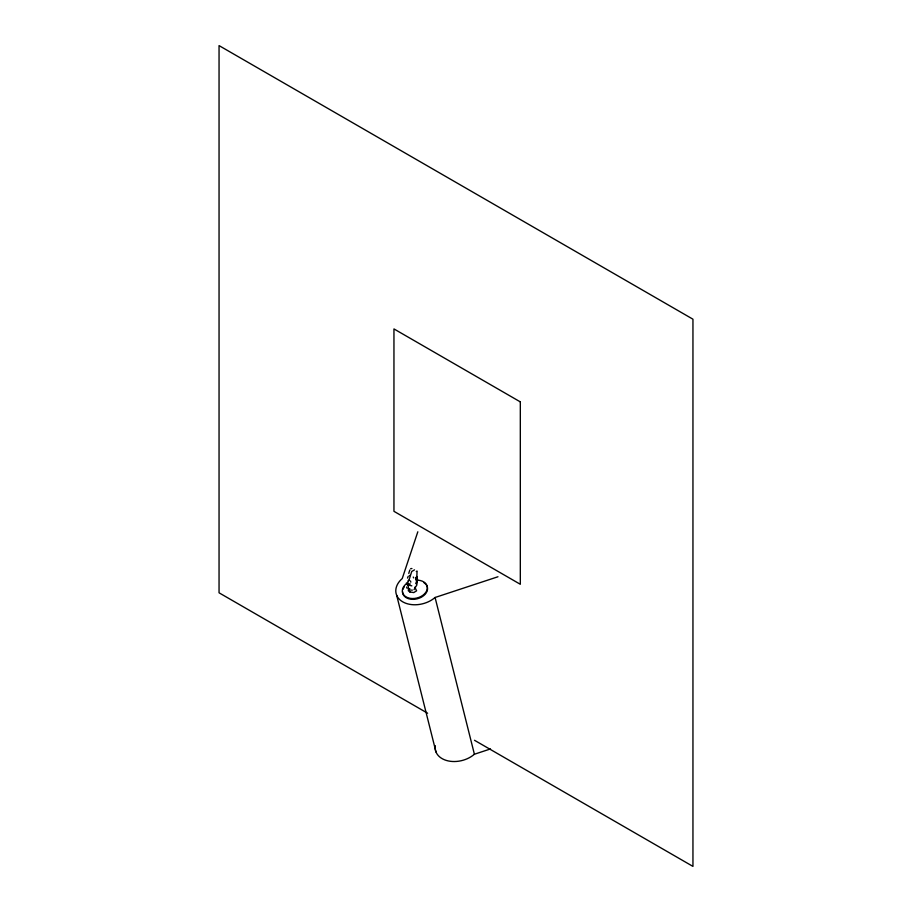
<?xml version="1.0" encoding="UTF-8"?>
<svg xmlns="http://www.w3.org/2000/svg" width="912" height="912" viewBox="0 0 912 912"><rect width="100%" height="100%" fill="white"/><g stroke="black" fill="none" stroke-linecap="round" stroke-linejoin="round"><path stroke-width="1.37" d="M415.405 588.354L416.602 590.805L413.797 592.561L409.864 591.968L409.933 589.961A3.078 1.664 -62.9 0 0 409.807 589.061L408.314 589.243A9.918 5.369 -62.9 0 0 408.245 586.131L406.376 583.076M417.172 577.102C418.471 583.201 414.709 584.9 416.271 582.973M416.716 583.099C418.334 580.385 416.807 573.26 415.906 579.439L416.807 576.475M416.146 577.615L416.408 577.125M416.294 582.779L417.035 576.874M415.199 586.906L414.595 587.909M417.821 531.787L402.238 578.527A23.222 16.279 -14.1 0 0 402.739 601.84A23.222 16.279 -14.1 0 0 435.081 597.485L497.963 576.76M407.527 578.071L408.211 576.35M409.203 571.778L408.804 573.477M409.454 571.06L409.91 569.977M416.271 577.706L416.624 577.068M408.086 583.156L408.462 583.794L406.946 583.657A3.557 1.927 -62.9 0 1 407.276 582.985L408.599 580.75A12.768 6.908 -62.9 0 0 409.066 579.918L411.722 571.505L414.515 569.852M414.002 589.711L416.944 584.82A7.467 3.215 -70.3 0 1 416.681 582.255L417.046 571.003L416.26 571.493M407.869 584.809L408.006 584.638A1.778 0.969 -62.9 0 0 408.428 583.885L410.275 583.999M416.499 576.988L417.354 576.908M408.097 580.784L408.964 580.18M408.907 589.369L408.268 590.737L409.864 591.968M410.685 568.643L411.928 568.529M409.328 575.677L410.024 575.392M435.275 745.663A23.222 16.279 -14.1 0 0 448.191 760.916A23.222 16.279 -14.1 0 0 474.4 754.235L490.462 748.946M408.485 588.924L409.613 588.764M411.814 585.857L407.835 584.9M411.403 590.121L412.349 590.11M427.614 713.218L219.051 592.8L219.051 45.6L692.949 319.2L692.949 866.4L474.514 740.293M407.003 588.206L406.638 587.02M413.25 577.045L413.695 577.912M410.457 580.944L410.822 582.175M435.081 597.485L474.4 754.235M396.663 595.251L435.993 752.001M423.977 582.722A12.711 8.915 -14.1 0 1 419.725 597.987A12.711 8.915 -14.1 0 1 402.523 591.637M402.979 589.243A12.711 8.915 -14.1 0 1 404.255 586.906M416.032 580.192A12.711 8.915 -14.1 0 1 426.679 590.816A12.711 8.915 -14.1 0 1 408.166 597.839A12.711 8.915 -14.1 0 1 406.068 583.976M520.319 401.884L393.95 328.924L393.95 511.324L520.319 584.284L520.319 401.884"/></g></svg>
